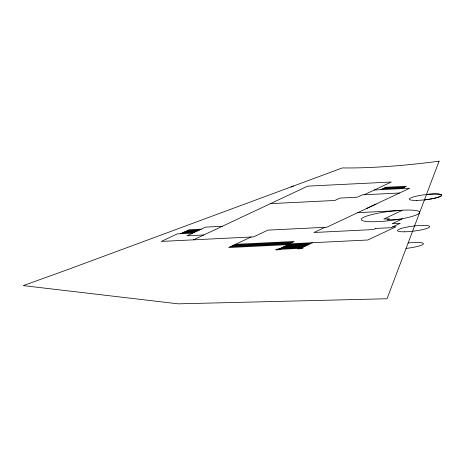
<?xml version="1.0" encoding="UTF-8"?>
<svg xmlns="http://www.w3.org/2000/svg" width="465" height="465" viewBox="0 0 465 465"><rect width="100%" height="100%" fill="white"/><g stroke="black" fill="none" stroke-linecap="round" stroke-linejoin="round"><path stroke-width="0.7" d="M375.767 228.443L390.943 227.693L400.202 223.31L392.222 223.7L401.87 219.166L387.002 219.899L389.449 218.748L383.817 219.027L402.091 210.43L357.725 212.674M180.641 233.744L189.104 229.768L201.182 229.175M193.469 239.835L307.691 186.134L391.298 182.024L364.229 194.754M251.071 237.005L228.658 247.543L287.498 244.648L294.264 241.469L235.43 244.358M380.882 189.662L385.956 187.273L406.398 186.267L401.318 188.656M324.907 227.321L313.91 232.494L373.36 229.571L375.836 228.408M290.102 243.817L278.256 249.385L300.553 248.293L312.399 242.718M366.67 208.465L376.121 204.025M291.02 186.953L293.549 186M408.119 243.009L409.793 242.817A16.455 2.575 -7.1 0 1 423.423 243.805A16.455 2.575 -7.1 0 1 408.671 248.089L406.085 248.391M279.378 248.862L278.861 248.897A2.744 0.43 -7.1 0 0 275.78 249.589A2.744 0.43 -7.1 0 0 277.506 249.897A2.744 0.43 -7.1 0 0 280.889 249.257M384.264 188.069L404.701 187.064M382.573 188.866L403.01 187.86M374.377 189.982L409.682 188.244L326.761 227.228L267.927 230.123L253.547 236.883L161.268 241.422L177.235 233.912L192.719 233.151M399.528 193.022L362.369 194.847L357.289 197.23L339.95 198.084L334.876 200.473L270.467 203.635M222.276 226.298L205.553 227.118L187.081 235.802L203.804 234.982M187.412 230.564L199.491 229.966M185.721 231.355L197.794 230.762M184.03 232.151L196.102 231.558M182.338 232.948L194.411 232.355M392.634 226.897L396.041 226.734L367.827 239.998L230.355 246.746M233.738 245.154L292.572 242.265M232.047 245.95L290.881 243.061M288.41 244.613L310.707 243.515M286.719 245.41L309.016 244.311M285.028 246.2L307.324 245.107M283.336 246.996L305.633 245.904M281.645 247.793L303.936 246.7M279.953 248.589L302.244 247.496M301.675 247.764L302.128 247.752A2.744 0.43 -7.1 0 1 302.645 248.269A2.744 0.43 -7.1 0 1 299.059 248.839A2.744 0.43 -7.1 0 1 297.92 248.42M426.475 194.48A16.455 2.575 -7.1 0 1 441.75 195.376A16.455 2.575 -7.1 0 1 424.423 199.904M439.082 161.163L387.031 298.751L178.2 303.837L23.25 285.609L67.733 269.578L342.409 167.917A132.002 20.652 -7.1 0 0 439.082 161.163M402.039 218.759L394.698 219.98A29.464 4.609 -7.1 0 1 361.224 219.521A29.464 4.609 -7.1 0 1 393.855 210.878L401.26 210.273A29.464 4.609 -7.1 0 1 419.697 212.278A29.464 4.609 -7.1 0 1 402.039 218.759M416.553 200.398A16.194 2.534 -7.1 0 0 441.494 195.405A16.194 2.534 -7.1 0 0 418.302 195.771A16.194 2.534 -7.1 0 0 416.553 200.398M404.678 231.797A16.194 2.534 -7.1 0 0 429.619 226.798A16.194 2.534 -7.1 0 0 406.427 227.17A16.194 2.534 -7.1 0 0 404.678 231.797"/></g></svg>
